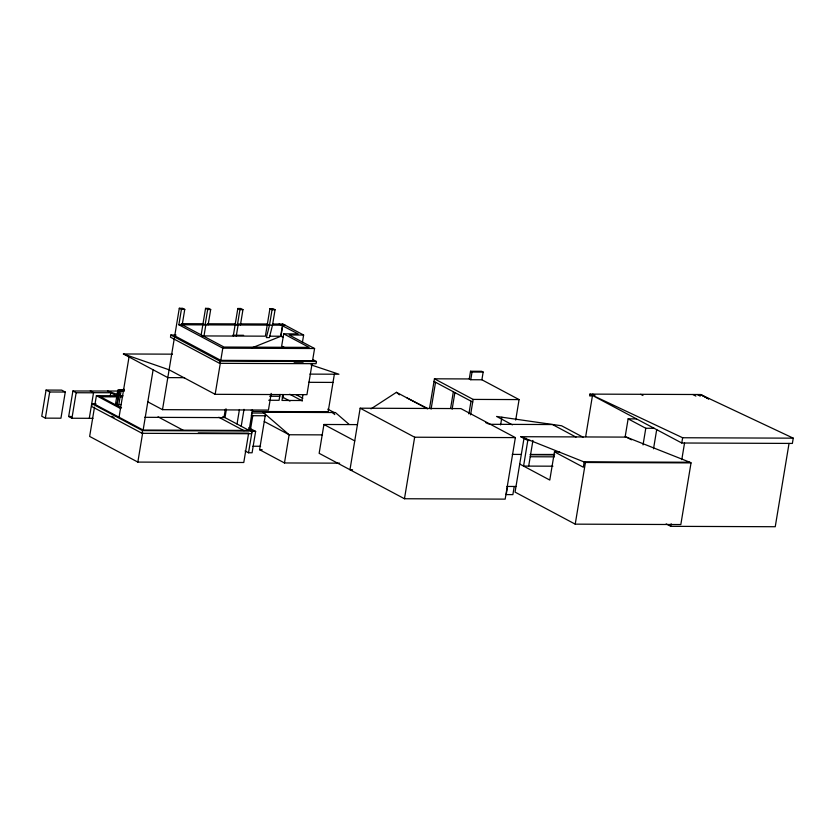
<?xml version="1.0" encoding="UTF-8"?>
<svg xmlns="http://www.w3.org/2000/svg" width="835" height="835" viewBox="0 0 835 835"><rect width="100%" height="100%" fill="white"/><g stroke="black" fill="none" stroke-linecap="round" stroke-linejoin="round"><path stroke-width="1.25" d="M46.082 390.06L41.75 416.216L45.361 418.137L60.945 418.199L65.276 392.043L61.654 390.122L46.082 390.06L49.693 391.991L65.276 392.043M45.361 418.137L49.693 391.991M92.998 418.325L71.935 418.241L68.679 416.508L72.895 390.999L117.965 391.041M71.935 418.241L76.162 392.732L72.895 390.999M89.293 418.304L93.541 392.669L90.284 390.937L93.52 392.794L76.162 392.732M95.994 403.806L92.121 403.796L91.673 406.488L142.065 433.313L251.481 433.73L251.919 431.037L248.486 429.211M94.512 407.083L89.648 436.434L137.838 462.089L243.778 462.496L248.642 433.135L198.25 432.947M117.818 395.759L96.401 395.675L94.96 404.39L143.14 430.046L249.08 430.442L252.483 409.933M110.157 396.583L110.794 392.732L93.541 392.669M115.407 404.735L117.777 390.373L124.405 389.35M121.566 407.897L116.754 405.455L119.123 391.093L117.777 390.373L124.227 390.394M116.973 405.455L119.353 391.093M118.507 406.488L121.054 391.104L119.708 390.383M119.05 417.218L129.028 356.962M142.065 433.313L142.514 430.62L92.121 403.796M137.838 462.089L142.691 432.739M143.14 430.046L153.118 369.79M176.049 335.033L170.841 335.012L170.486 337.194L219.563 363.329L316.079 363.695L316.434 361.513L313 359.676M271.208 393.4L268.442 410.068L162.501 409.661L174.369 338.008M285.079 347.84L281.677 346.024L283.702 333.843L309.117 347.381L224.01 347.057L182.207 324.794L184.754 309.409L182.625 308.282L179.295 308.272L174.724 335.827L220.784 360.355L312.551 360.699L314.576 348.519L289.161 334.992L303.627 335.044L302.416 342.35M314.576 348.519L222.799 348.174L178.867 324.784L181.414 309.399L179.295 308.272M201.193 334.71L205.556 308.365L208.562 308.376L210.681 309.514L208.134 324.888M205.556 308.365L207.675 309.503L205.128 324.878L203.009 323.75L181.352 323.667M204.001 335.941L205.817 324.982M219.563 363.329L219.929 361.148L170.841 335.012M311.987 364.154L306.936 394.673L215.159 394.318L220.43 362.526M220.784 360.355L222.799 348.174M233.268 336.046L237.829 308.491L240.835 308.501L242.954 309.628L240.417 325.013M237.829 308.491L239.958 309.618L237.411 325.003L235.282 323.876L207.289 323.771M236.274 336.067L238.288 323.886M225.398 409.067L223.978 417.615L144.674 417.312M224.991 417.615L226.41 409.067M237.036 424.034L239.436 409.515M241.221 426.257L244.018 409.317M251.669 413.92L251.366 415.705L265.561 415.767M269.935 308.616L272.053 309.743L269.507 325.128L266.355 337.601L269.361 337.611L272.513 325.139L275.059 309.754L272.941 308.626L269.935 308.616L265.373 336.171L201.997 335.931M250.49 429.555L252.828 415.454M248.694 427.77L255.635 431.371L252.087 452.779L248.527 452.768L252.076 431.361L248.6 429.566M339.668 463.164L284.464 462.955L259.591 449.71L265.446 414.327M280.664 336.234L282.689 324.053M282.783 325.274L280.967 336.234L251.972 347.851M280.049 394.412L279.067 400.299L268.724 400.257M282.95 394.496L281.969 400.435L301.999 400.518L302.98 394.569M282.804 398.295L283.399 394.736M284.464 462.955L289.129 434.753L263.046 412.26L335.388 412.532L348.905 424.201M357.495 424.608L323.928 424.483L319.147 453.321L404.464 498.745L505.175 499.132L515.362 437.603L460.868 408.586L360.156 408.2L349.969 469.74L352.558 469.75M334.365 374.205L328.155 411.759L253.485 411.478L251.178 410.256M404.464 498.745L414.651 437.216L360.156 408.2M429.555 408.305L434.44 378.808L469.27 378.944L470.763 379.737L481.889 379.779L519.088 399.589L515.696 420.099M431.1 409.119L435.546 382.284M450.597 408.378L453.342 391.761M452.132 409.192L454.887 392.575M469.27 378.944L470.543 371.251L481.68 371.293L483.162 372.086L481.889 379.779M470.763 379.737L472.036 372.045L470.543 371.251M468.894 413.941L471.003 401.165M470.575 414.838L473.132 399.412L434.44 378.808M500.614 424.9L501.887 417.208M507.482 486.899L506.208 494.591L512.878 494.623L514.151 486.93M526.541 438.417L523.983 438.406L515.059 492.118L575.221 524.15L680.828 524.547L691.036 462.893L689.825 462.246L626.375 437.112L520.789 436.705L527.803 440.442L523.566 466.087L552.937 466.191M528.68 466.097L532.928 440.462M559.669 451.881L554.461 451.86L549.785 480.062L519.735 464.041M585.679 436.601L592.412 395.915L589.635 395.905L589.928 394.11L700.544 394.527L793.25 438.166L792.384 443.427L681.767 442.999L589.928 394.11L682.633 437.749L793.25 438.166M575.221 524.15L585.429 462.486L520.789 436.705M625.154 436.809L628.129 418.857L636.479 418.888M643.034 444.93L645.789 428.261L628.129 418.857M653.523 448.812L656.707 429.587M681.767 442.999L682.633 437.749M789.044 443.406L775.245 526.728L670.755 526.332L671.173 523.775M681.788 459.678L684.543 443.009M370.98 408.868L396.448 392.314L427.405 408.795M181.414 309.399L184.754 309.409M207.675 309.503L210.681 309.514M239.958 309.618L242.954 309.628M272.053 309.743L275.059 309.754M239.551 323.886L267.388 323.99L269.507 325.128M272.868 324.011L282.981 324.053L303.627 335.044M178.867 324.784L285.1 325.18M283.702 333.843L298.168 333.906L279.047 324.043M232.756 335.252L243.622 335.294M269.601 336.192L280.967 336.234L283.253 337.455M184.608 377.681L167.814 377.618L123.403 353.977L172.501 354.165M219.929 361.148L316.434 361.513M294.097 362.808L303.147 362.839M472.036 372.045L483.162 372.086M309.91 374.111L338.937 374.226L310.954 364.864M308.553 382.315L333.008 382.409M117.777 390.373L123.496 390.394M119.123 391.093L124.478 391.062M269.642 396.249L279.767 396.291M120.407 395.759L122.995 395.769M100.482 396.792L117.422 396.855M120.021 396.865L122.63 396.875M473.132 399.412L519.088 399.589M118.633 404.558L121.158 404.558M251.815 413.022L264.716 413.064M68.679 416.508L71.152 416.519M488.976 424.305L552.509 424.545L576.014 437.112M645.789 428.261L654.139 428.292M142.514 430.62L251.919 431.037M252.076 431.361L255.635 431.371M322.508 434.878L289.129 434.753L264.257 421.508M414.651 437.216L515.362 437.603M527.803 440.442L530.371 440.452M252.88 446.234L260.593 446.266M259.591 449.71L262.159 449.721M512.262 454.397L521.27 454.428M530.288 454.459L554.659 454.48M530.235 454.72L554.492 454.814M530.235 456.745L554.482 456.839M689.825 462.246L584.218 461.839L583.321 467.224L554.461 451.86M585.429 462.486L691.036 462.893M506.949 486.44L515.967 486.471M123.403 353.977L169.108 369.801L215.159 394.318M117.203 394.402L107.527 390.999L117.651 396.385M119.624 395.247L122.035 396.103M407.052 397.961L427.927 408.628M245.062 450.973L248.527 452.768M708.581 398.806L700.544 394.527L708.487 398.921M697.204 394.517L700.231 396.124M692.873 394.506L695.889 396.103M640.675 394.297L642.96 395.529M592.714 394.12L594.979 395.331M626.375 437.112L631.479 439.826M583.039 437.196L561.569 425.767L496.574 416.446L512.398 424.869M434.002 381.459L472.693 402.063M485.573 422.489L487.849 423.7M666.184 523.9L670.755 526.332M327.779 409.14L334.543 412.74M295.934 394.611L302.844 398.285M289.735 394.245L302.395 400.977M282.147 396.896L289.975 401.061M323.928 424.483L354.75 440.89M222.841 416.477L249.08 430.442M218.812 417.26L244.05 430.693M147.805 401.844L162.501 409.661M158.034 416.842L183.074 430.171M98.394 395.675L116.754 405.455M96.401 395.675L120.49 408.503M111.723 416.248L114.019 417.469M396.448 392.314L399.454 394.83M332.382 412.521L334.783 414.588"/></g></svg>
